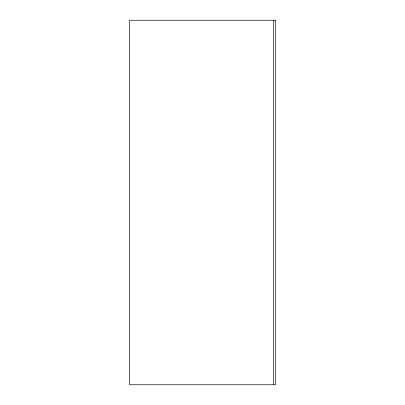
<?xml version="1.0" encoding="UTF-8"?>
<svg xmlns="http://www.w3.org/2000/svg" width="405" height="405" viewBox="0 0 405 405"><rect width="100%" height="100%" fill="white"/><g stroke="black" fill="none" stroke-linecap="round" stroke-linejoin="round"><path stroke-width="0.61" d="M273.572 20.25L273.572 384.75M275.4 20.25L129.6 20.25L129.6 384.75L275.4 384.75L275.4 20.25"/></g></svg>
